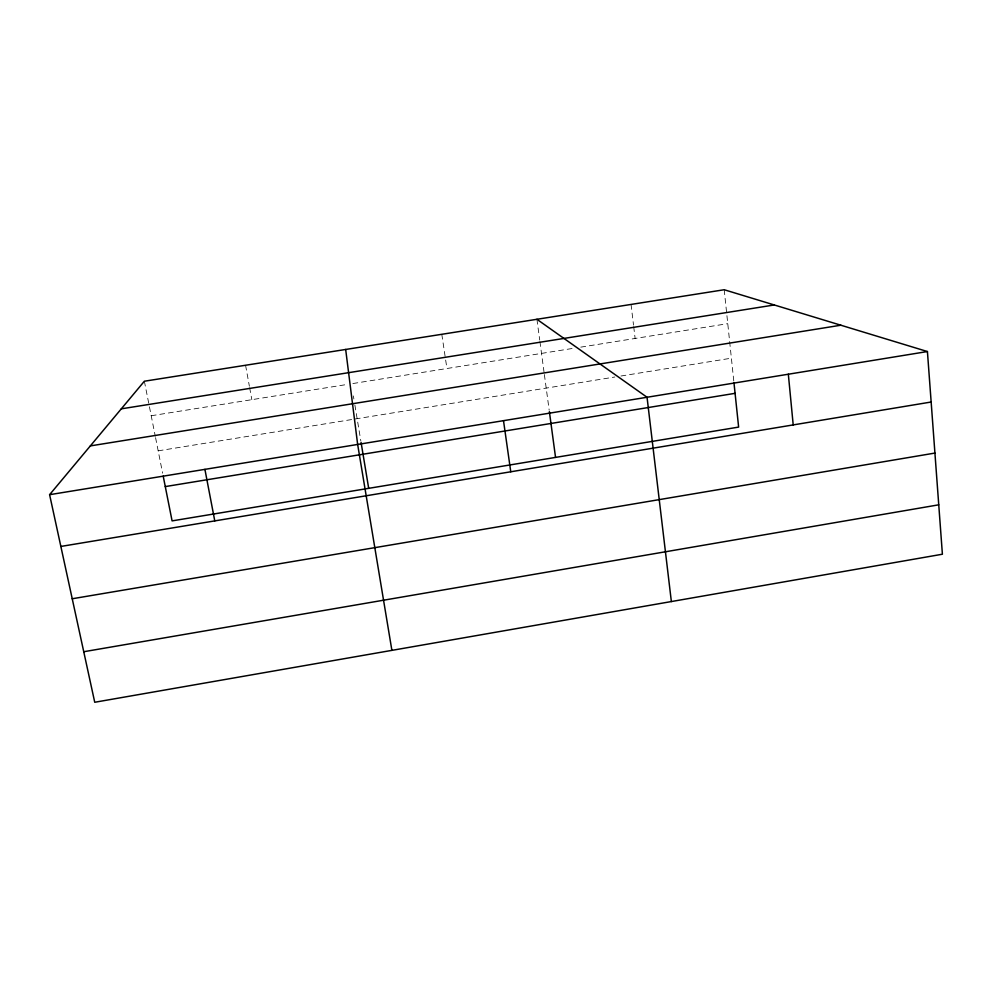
<?xml version="1.0" encoding="UTF-8"?>
<svg xmlns="http://www.w3.org/2000/svg" width="992" height="992" viewBox="0 0 992 992"><rect width="100%" height="100%" fill="white"/><g stroke="black" fill="none" stroke-linecap="round" stroke-linejoin="round"><path stroke-width="0.74" stroke-dasharray="4.96 3.72" d="M158.187 450.839L614.854 377.01M620.967 376.018L731.389 358.174M151.218 415.747L348.341 384.264M352.879 383.532L573.227 348.341M580.779 347.138L727.768 323.665M144.361 381.226L155.273 436.22M155.57 437.67L162.614 473.184M245.57 365.254L249.376 386.21M249.649 387.698L251.832 399.677M353.375 395.92L353.871 398.945M354.876 405.021L360.828 440.894M441.8 334.292L446.933 368.516M536.92 319.288L539.722 340.058M539.921 341.546L544.162 373.029M544.372 374.53L549.184 410.204M631.048 304.432L633.528 325.14M633.702 326.628L635.128 338.458M724.21 289.738L733.795 381.102"/><path stroke-width="1.49" d="M49.6 494.686L144.361 381.226L724.21 289.738L927.421 351.54L942.4 554.218L94.736 702.262L49.6 494.686L927.421 351.54M83.737 651.732L938.754 504.816M72.23 598.759L934.923 453.071M60.859 546.443L931.153 402.02M165.28 486.588L735.084 393.328M90.346 445.904L840.869 325.215M121.297 408.84L774.281 304.966M536.92 319.288L647.044 397.259L671.361 601.561M163.209 476.16L172.087 520.887L738.631 427.093L733.956 382.627M204.91 469.365L214.78 520.899M361.063 442.37L368.689 488.337M391.89 650.368L357.653 444.453L345.675 349.457M503.502 420.67L510.768 471.783M549.382 411.68L555.545 457.399M788.33 374.22L793.203 424.911"/></g></svg>
